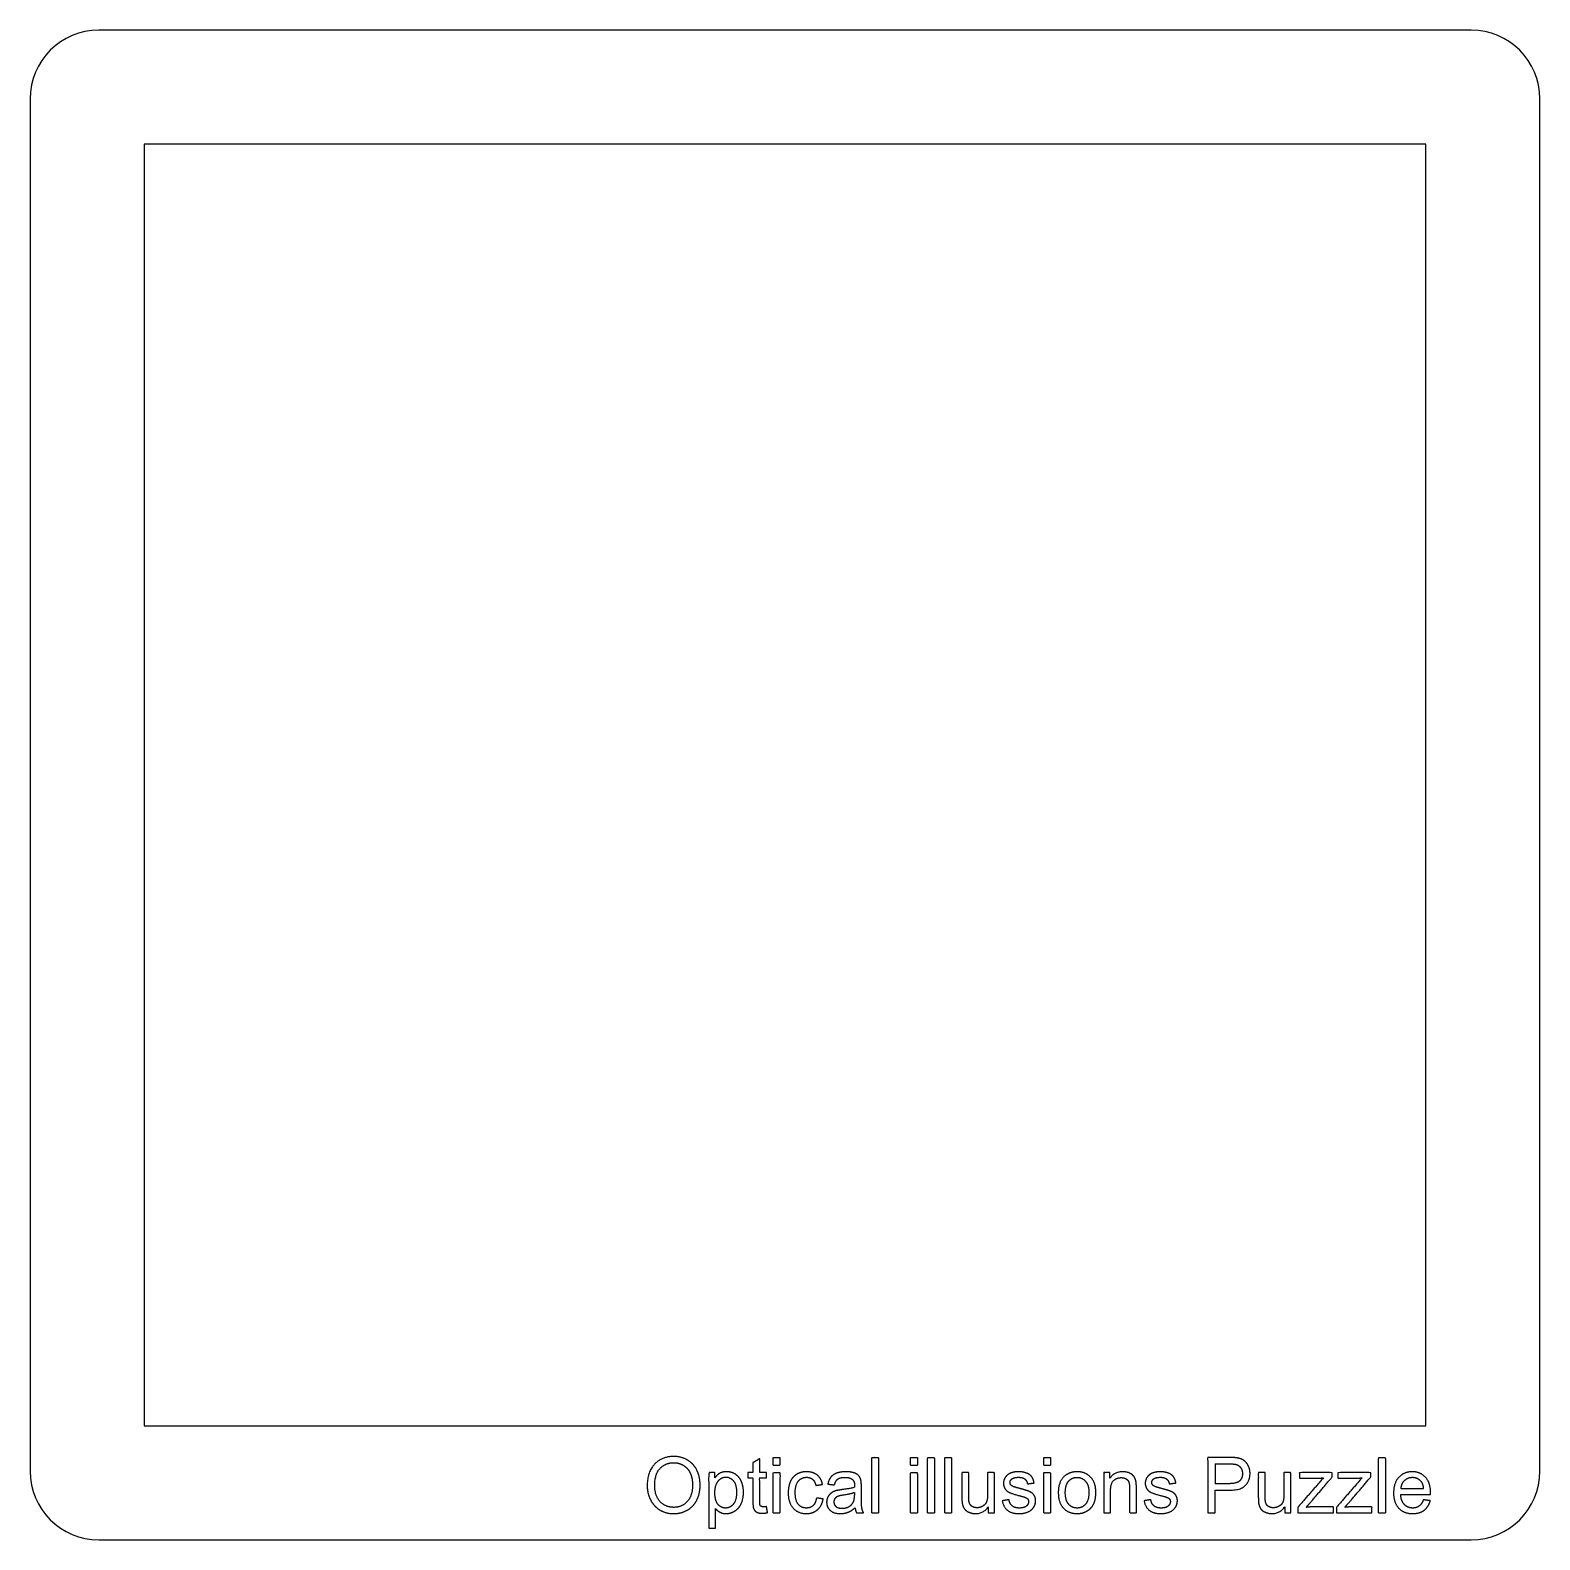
# Model space of a CAD drawing. Header units: millimetres. Extents: x -232 to 386, y -41 to 179.
# Drawn here: x 166 to 386, y -41 to 179 of the extents above; entities that cross this region are included whole.
import ezdxf

# ---------------------------------------------------------------- set-up
doc = ezdxf.new("R2010")
doc.units = ezdxf.units.MM
doc.layers.add('2', color=1, linetype='Continuous', true_color=0xff0000)
doc.layers.add('Layer 1', color=18, linetype='Continuous', true_color=0x000000)

msp = doc.modelspace()

# ---------------------------------------------------------------- linework, layer by layer
at = {"layer": '2'}
msp.add_lwpolyline([(182.61, -24.39), (369.39, -24.39), (369.39, 162.39), (182.61, 162.39)], close=True, dxfattribs=at)
for points in [[(274.28, -30.13), (275.27, -30.13)], [(294.3, -30.13), (295.29, -30.13)], [(313.7, -30.13), (314.69, -30.13)], [(338.68, -29.94), (338.68, -32.82)], [(286.13, -34.12), (286.13, -34.48)], [(274.28, -37.05), (275.27, -37.05)], [(288.65, -37.05), (289.64, -37.05)], [(294.3, -37.05), (295.29, -37.05)], [(296.78, -37.05), (297.77, -37.05)], [(299.28, -37.05), (300.27, -37.05)], [(305.63, -37.05), (306.52, -37.05)], [(313.7, -37.05), (314.69, -37.05)], [(322.46, -37.05), (323.45, -37.05)], [(337.61, -37.05), (338.68, -37.05)], [(348.82, -37.05), (349.71, -37.05)], [(350.74, -37.05), (355.91, -37.05)], [(356.37, -37.05), (361.54, -37.05)], [(362.5, -37.05), (363.49, -37.05)], [(264.88, -39.29), (265.87, -39.29)]]:
    msp.add_lwpolyline(points, dxfattribs=at)
for points, knots in [([(255.92, -33.12), (255.92, -31.12), (257, -29.98), (258.08, -28.85), (259.78, -28.85), (260.9, -28.85), (261.8, -29.38), (262.69, -29.91), (263.16, -30.87), (263.63, -31.82), (263.63, -33.03), (263.63, -34.26), (263.14, -35.22), (262.64, -36.19), (261.74, -36.69), (260.83, -37.19), (259.78, -37.19), (258.64, -37.19), (257.74, -36.64), (256.85, -36.09), (256.38, -35.14), (255.92, -34.18), (255.92, -33.12)], [0, 0, 0, 1, 1, 2, 2, 3, 3, 4, 4, 5, 5, 6, 6, 7, 7, 8, 8, 9, 9, 10, 10, 11, 11, 11]), ([(257.02, -33.14), (257.02, -34.6), (257.81, -35.44), (258.59, -36.27), (259.77, -36.27), (260.98, -36.27), (261.75, -35.43), (262.53, -34.58), (262.53, -33.02), (262.53, -32.04), (262.2, -31.31), (261.87, -30.57), (261.23, -30.17), (260.59, -29.76), (259.79, -29.76), (258.66, -29.76), (257.84, -30.54), (257.02, -31.32), (257.02, -33.14)], [0, 0, 0, 1, 1, 2, 2, 3, 3, 4, 4, 5, 5, 6, 6, 7, 7, 8, 8, 9, 9, 9]), ([(272.31, -35.39), (272.31, -33.69), (272.31, -31.98), (272.81, -31.98), (273.3, -31.98), (273.3, -31.59), (273.3, -31.21), (272.81, -31.21), (272.31, -31.21), (272.31, -30.19), (272.31, -29.17), (271.82, -29.47), (271.32, -29.76), (271.32, -30.49), (271.32, -31.21), (270.96, -31.21), (270.6, -31.21), (270.6, -31.59), (270.6, -31.98), (270.96, -31.98), (271.32, -31.98), (271.32, -33.66), (271.32, -35.34)], [-16, -16, -16, -15, -15, -14, -14, -13, -13, -12, -12, -11, -11, -10, -10, -9, -9, -8, -8, -7, -7, -6, -6, -5, -5, -5]), ([(274.28, -30.13), (274.28, -29.56), (274.28, -28.99), (274.77, -28.99), (275.27, -28.99), (275.27, -29.56), (275.27, -30.13)], [0, 0, 0, 1, 1, 2, 2, 3, 3, 3]), ([(288.65, -37.05), (288.65, -33.02), (288.65, -28.99), (289.14, -28.99), (289.64, -28.99), (289.64, -33.02), (289.64, -37.05)], [0, 0, 0, 1, 1, 2, 2, 3, 3, 3]), ([(294.3, -30.13), (294.3, -29.56), (294.3, -28.99), (294.8, -28.99), (295.29, -28.99), (295.29, -29.56), (295.29, -30.13)], [0, 0, 0, 1, 1, 2, 2, 3, 3, 3]), ([(296.78, -37.05), (296.78, -33.02), (296.78, -28.99), (297.27, -28.99), (297.77, -28.99), (297.77, -33.02), (297.77, -37.05)], [0, 0, 0, 1, 1, 2, 2, 3, 3, 3]), ([(299.28, -37.05), (299.28, -33.02), (299.28, -28.99), (299.78, -28.99), (300.27, -28.99), (300.27, -33.02), (300.27, -37.05)], [0, 0, 0, 1, 1, 2, 2, 3, 3, 3]), ([(313.7, -30.13), (313.7, -29.56), (313.7, -28.99), (314.2, -28.99), (314.69, -28.99), (314.69, -29.56), (314.69, -30.13)], [0, 0, 0, 1, 1, 2, 2, 3, 3, 3]), ([(340.65, -28.99), (339.13, -28.99), (337.61, -28.99), (337.61, -33.02), (337.61, -37.05)], [-2, -2, -2, -1, -1, 0, 0, 0]), ([(340.75, -33.77), (342.46, -33.77), (343.11, -33.06), (343.77, -32.35), (343.77, -31.32), (343.77, -30.72), (343.52, -30.22), (343.28, -29.72), (342.87, -29.44), (342.47, -29.16), (341.88, -29.07), (341.46, -28.99), (340.65, -28.99)], [-8, -8, -8, -7, -7, -6, -6, -5, -5, -4, -4, -3, -3, -2, -2, -2]), ([(340.74, -29.94), (341.47, -29.94), (341.74, -30.01), (342.15, -30.13), (342.41, -30.49), (342.67, -30.85), (342.67, -31.35), (342.67, -32.05), (342.23, -32.44), (341.8, -32.82), (340.76, -32.82)], [-6, -6, -6, -5, -5, -4, -4, -3, -3, -2, -2, -1, -1, -1]), ([(362.5, -37.05), (362.5, -33.02), (362.5, -28.99), (362.99, -28.99), (363.49, -28.99), (363.49, -33.02), (363.49, -37.05)], [0, 0, 0, 1, 1, 2, 2, 3, 3, 3]), ([(265.78, -31.97), (265.78, -31.59), (265.78, -31.21), (265.33, -31.21), (264.88, -31.21), (264.88, -35.25), (264.88, -39.29)], [-3, -3, -3, -2, -2, -1, -1, 0, 0, 0]), ([(265.87, -36.44), (266.12, -36.76), (266.52, -36.97), (266.91, -37.18), (267.4, -37.18), (268.08, -37.18), (268.69, -36.8), (269.31, -36.42), (269.63, -35.7), (269.95, -34.98), (269.95, -34.09), (269.95, -33.25), (269.66, -32.55), (269.37, -31.85), (268.8, -31.46), (268.22, -31.08), (267.48, -31.08), (266.9, -31.08), (266.5, -31.3), (266.1, -31.52), (265.78, -31.97)], [-13, -13, -13, -12, -12, -11, -11, -10, -10, -9, -9, -8, -8, -7, -7, -6, -6, -5, -5, -4, -4, -3, -3, -3]), ([(265.78, -34.16), (265.78, -35.29), (266.23, -35.83), (266.69, -36.37), (267.34, -36.37), (268, -36.37), (268.47, -35.81), (268.94, -35.25), (268.94, -34.08), (268.94, -32.96), (268.48, -32.41), (268.02, -31.85), (267.38, -31.85), (266.75, -31.85), (266.26, -32.44), (265.78, -33.04), (265.78, -34.16)], [0, 0, 0, 1, 1, 2, 2, 3, 3, 4, 4, 5, 5, 6, 6, 7, 7, 8, 8, 8]), ([(274.28, -37.05), (274.28, -34.13), (274.28, -31.21), (274.77, -31.21), (275.27, -31.21), (275.27, -34.13), (275.27, -37.05)], [0, 0, 0, 1, 1, 2, 2, 3, 3, 3]), ([(281.46, -32.93), (281.29, -32.04), (280.69, -31.56), (280.08, -31.08), (279.13, -31.08), (278.38, -31.08), (277.74, -31.43), (277.1, -31.79), (276.79, -32.5), (276.47, -33.21), (276.47, -34.15), (276.47, -35.61), (277.2, -36.4), (277.93, -37.18), (279.13, -37.18), (280.08, -37.18), (280.74, -36.61), (281.4, -36.04), (281.56, -35.04)], [-18, -18, -18, -17, -17, -16, -16, -15, -15, -14, -14, -13, -13, -12, -12, -11, -11, -10, -10, -9, -9, -9]), ([(280.58, -34.91), (280.48, -35.65), (280.09, -36.01), (279.7, -36.37), (279.12, -36.37), (278.39, -36.37), (277.94, -35.83), (277.49, -35.3), (277.49, -34.12), (277.49, -32.96), (277.96, -32.43), (278.42, -31.89), (279.17, -31.89), (279.67, -31.89), (280.02, -32.19), (280.36, -32.49), (280.5, -33.07)], [-27, -27, -27, -26, -26, -25, -25, -24, -24, -23, -23, -22, -22, -21, -21, -20, -20, -19, -19, -19]), ([(283.21, -33.01), (283.37, -32.39), (283.7, -32.14), (284.03, -31.9), (284.73, -31.9), (285.48, -31.9), (285.86, -32.23), (286.14, -32.48), (286.14, -33.09), (286.14, -33.14), (286.13, -33.34), (285.57, -33.54), (284.37, -33.68), (283.78, -33.76), (283.49, -33.83), (283.09, -33.94), (282.78, -34.16), (282.46, -34.37), (282.26, -34.73), (282.07, -35.08), (282.07, -35.51), (282.07, -36.24), (282.59, -36.71), (283.1, -37.18), (284.07, -37.18), (284.65, -37.18), (285.16, -36.99), (285.67, -36.8), (286.22, -36.33)], [-15, -15, -15, -14, -14, -13, -13, -12, -12, -11, -11, -10, -10, -9, -9, -8, -8, -7, -7, -6, -6, -5, -5, -4, -4, -3, -3, -2, -2, -1, -1, -1]), ([(287.13, -33.28), (287.13, -32.62), (287.08, -32.37), (287, -31.96), (286.78, -31.7), (286.56, -31.43), (286.09, -31.25), (285.62, -31.08), (284.87, -31.08), (284.12, -31.08), (283.55, -31.28), (282.98, -31.49), (282.67, -31.87), (282.37, -32.25), (282.24, -32.88)], [-23, -23, -23, -22, -22, -21, -21, -20, -20, -19, -19, -18, -18, -17, -17, -16, -16, -16]), ([(294.3, -37.05), (294.3, -34.13), (294.3, -31.21), (294.8, -31.21), (295.29, -31.21), (295.29, -34.13), (295.29, -37.05)], [0, 0, 0, 1, 1, 2, 2, 3, 3, 3]), ([(302.77, -34.45), (302.77, -32.83), (302.77, -31.21), (302.28, -31.21), (301.78, -31.21), (301.78, -33.02), (301.78, -34.83)], [-9, -9, -9, -8, -8, -7, -7, -6, -6, -6]), ([(306.52, -37.05), (306.52, -34.13), (306.52, -31.21), (306.02, -31.21), (305.53, -31.21), (305.53, -32.77), (305.53, -34.34)], [-18, -18, -18, -17, -17, -16, -16, -15, -15, -15]), ([(307.67, -35.31), (307.84, -36.24), (308.43, -36.71), (309.03, -37.18), (310.17, -37.18), (310.86, -37.18), (311.4, -36.94), (311.94, -36.7), (312.23, -36.27), (312.52, -35.83), (312.52, -35.33), (312.52, -34.83), (312.29, -34.49), (312.05, -34.15), (311.63, -33.97), (311.22, -33.79), (310.17, -33.51), (309.44, -33.31), (309.29, -33.26), (309.04, -33.15), (308.91, -32.99), (308.79, -32.84), (308.79, -32.65), (308.79, -32.34), (309.08, -32.12), (309.38, -31.89), (310.06, -31.89), (310.64, -31.89), (310.95, -32.14), (311.27, -32.4), (311.33, -32.85)], [-48, -48, -48, -47, -47, -46, -46, -45, -45, -44, -44, -43, -43, -42, -42, -41, -41, -40, -40, -39, -39, -38, -38, -37, -37, -36, -36, -35, -35, -34, -34, -33, -33, -33]), ([(312.3, -32.72), (312.21, -32.15), (311.96, -31.81), (311.71, -31.47), (311.19, -31.28), (310.67, -31.08), (309.99, -31.08), (309.53, -31.08), (309.13, -31.2), (308.73, -31.31), (308.5, -31.49), (308.19, -31.7), (308.02, -32.04), (307.84, -32.37), (307.84, -32.76), (307.84, -33.19), (308.05, -33.54), (308.27, -33.9), (308.69, -34.1), (309.11, -34.3), (310.2, -34.58), (311.01, -34.78), (311.21, -34.91), (311.5, -35.1), (311.5, -35.44), (311.5, -35.81), (311.17, -36.09), (310.84, -36.37), (310.16, -36.37), (309.49, -36.37), (309.11, -36.05), (308.73, -35.74), (308.65, -35.15)], [-32, -32, -32, -31, -31, -30, -30, -29, -29, -28, -28, -27, -27, -26, -26, -25, -25, -24, -24, -23, -23, -22, -22, -21, -21, -20, -20, -19, -19, -18, -18, -17, -17, -16, -16, -16]), ([(313.7, -37.05), (313.7, -34.13), (313.7, -31.21), (314.2, -31.21), (314.69, -31.21), (314.69, -34.13), (314.69, -37.05)], [0, 0, 0, 1, 1, 2, 2, 3, 3, 3]), ([(315.83, -34.13), (315.83, -32.51), (316.73, -31.73), (317.49, -31.08), (318.57, -31.08), (319.77, -31.08), (320.54, -31.87), (321.3, -32.66), (321.3, -34.05), (321.3, -35.17), (320.96, -35.82), (320.63, -36.47), (319.98, -36.82), (319.33, -37.18), (318.57, -37.18), (317.34, -37.18), (316.59, -36.4), (315.83, -35.61), (315.83, -34.13)], [0, 0, 0, 1, 1, 2, 2, 3, 3, 4, 4, 5, 5, 6, 6, 7, 7, 8, 8, 9, 9, 9]), ([(316.85, -34.13), (316.85, -35.25), (317.34, -35.81), (317.83, -36.37), (318.57, -36.37), (319.31, -36.37), (319.8, -35.81), (320.29, -35.25), (320.29, -34.1), (320.29, -33.01), (319.79, -32.46), (319.3, -31.9), (318.57, -31.9), (317.83, -31.9), (317.34, -32.45), (316.85, -33.01), (316.85, -34.13)], [0, 0, 0, 1, 1, 2, 2, 3, 3, 4, 4, 5, 5, 6, 6, 7, 7, 8, 8, 8]), ([(323.35, -32.04), (323.35, -31.63), (323.35, -31.21), (322.91, -31.21), (322.46, -31.21), (322.46, -34.13), (322.46, -37.05)], [-3, -3, -3, -2, -2, -1, -1, 0, 0, 0]), ([(327.21, -33.46), (327.21, -32.77), (327.15, -32.5), (327.07, -32.07), (326.85, -31.77), (326.63, -31.46), (326.18, -31.27), (325.74, -31.08), (325.21, -31.08), (324, -31.08), (323.35, -32.04)], [-8, -8, -8, -7, -7, -6, -6, -5, -5, -4, -4, -3, -3, -3]), ([(323.45, -33.86), (323.45, -32.74), (323.91, -32.34), (324.37, -31.94), (325, -31.94), (325.4, -31.94), (325.69, -32.11), (325.99, -32.29), (326.1, -32.59), (326.22, -32.89), (326.22, -33.5)], [-16, -16, -16, -15, -15, -14, -14, -13, -13, -12, -12, -11, -11, -11]), ([(328.33, -35.31), (328.5, -36.24), (329.09, -36.71), (329.69, -37.18), (330.83, -37.18), (331.51, -37.18), (332.06, -36.94), (332.6, -36.7), (332.89, -36.27), (333.18, -35.83), (333.18, -35.33), (333.18, -34.83), (332.94, -34.49), (332.71, -34.15), (332.29, -33.97), (331.88, -33.79), (330.83, -33.51), (330.1, -33.31), (329.95, -33.26), (329.69, -33.15), (329.57, -32.99), (329.45, -32.84), (329.45, -32.65), (329.45, -32.34), (329.74, -32.12), (330.04, -31.89), (330.72, -31.89), (331.29, -31.89), (331.61, -32.14), (331.93, -32.4), (331.99, -32.85)], [-48, -48, -48, -47, -47, -46, -46, -45, -45, -44, -44, -43, -43, -42, -42, -41, -41, -40, -40, -39, -39, -38, -38, -37, -37, -36, -36, -35, -35, -34, -34, -33, -33, -33]), ([(332.96, -32.72), (332.87, -32.15), (332.62, -31.81), (332.37, -31.47), (331.85, -31.28), (331.33, -31.08), (330.65, -31.08), (330.19, -31.08), (329.79, -31.2), (329.39, -31.31), (329.16, -31.49), (328.85, -31.7), (328.67, -32.04), (328.5, -32.37), (328.5, -32.76), (328.5, -33.19), (328.71, -33.54), (328.93, -33.9), (329.35, -34.1), (329.77, -34.3), (330.86, -34.58), (331.67, -34.78), (331.87, -34.91), (332.16, -35.1), (332.16, -35.44), (332.16, -35.81), (331.83, -36.09), (331.5, -36.37), (330.82, -36.37), (330.15, -36.37), (329.77, -36.05), (329.39, -35.74), (329.31, -35.15)], [-32, -32, -32, -31, -31, -30, -30, -29, -29, -28, -28, -27, -27, -26, -26, -25, -25, -24, -24, -23, -23, -22, -22, -21, -21, -20, -20, -19, -19, -18, -18, -17, -17, -16, -16, -16]), ([(345.97, -34.45), (345.97, -32.83), (345.97, -31.21), (345.47, -31.21), (344.98, -31.21), (344.98, -33.02), (344.98, -34.83)], [-9, -9, -9, -8, -8, -7, -7, -6, -6, -6]), ([(349.71, -37.05), (349.71, -34.13), (349.71, -31.21), (349.21, -31.21), (348.72, -31.21), (348.72, -32.77), (348.72, -34.34)], [-18, -18, -18, -17, -17, -16, -16, -15, -15, -15]), ([(354.46, -31.98), (352.6, -34.11), (350.74, -36.25), (350.74, -36.65), (350.74, -37.05)], [-2, -2, -2, -1, -1, 0, 0, 0]), ([(351.96, -36.25), (352.26, -35.91), (352.57, -35.57), (354.15, -33.72), (355.73, -31.86), (355.73, -31.54), (355.73, -31.21), (353.34, -31.21), (350.96, -31.21), (350.96, -31.61), (350.96, -32.01), (352.15, -32.01), (353.34, -32.01)], [-9, -9, -9, -8, -8, -7, -7, -6, -6, -5, -5, -4, -4, -3, -3, -3]), ([(360.09, -31.98), (358.23, -34.11), (356.37, -36.25), (356.37, -36.65), (356.37, -37.05)], [-2, -2, -2, -1, -1, 0, 0, 0]), ([(357.59, -36.25), (357.89, -35.91), (358.2, -35.57), (359.78, -33.72), (361.36, -31.86), (361.36, -31.54), (361.36, -31.21), (358.98, -31.21), (356.59, -31.21), (356.59, -31.61), (356.59, -32.01), (357.78, -32.01), (358.97, -32.01)], [-9, -9, -9, -8, -8, -7, -7, -6, -6, -5, -5, -4, -4, -3, -3, -3]), ([(370.07, -34.38), (370.08, -34.21), (370.08, -34.12), (370.08, -32.67), (369.33, -31.88), (368.59, -31.08), (367.42, -31.08), (366.21, -31.08), (365.45, -31.89), (364.69, -32.71), (364.69, -34.18), (364.69, -35.6), (365.44, -36.39), (366.19, -37.18), (367.48, -37.18), (368.49, -37.18), (369.15, -36.69), (369.8, -36.19), (370.04, -35.3)], [-14, -14, -14, -13, -13, -12, -12, -11, -11, -10, -10, -9, -9, -8, -8, -7, -7, -6, -6, -5, -5, -5]), ([(365.77, -33.57), (365.82, -32.8), (366.29, -32.35), (366.75, -31.89), (367.43, -31.89), (368.19, -31.89), (368.66, -32.46), (368.97, -32.83), (369.03, -33.57)], [-5, -5, -5, -4, -4, -3, -3, -2, -2, -1, -1, -1]), ([(286.13, -34.12), (285.59, -34.34), (284.52, -34.49), (283.91, -34.58), (283.65, -34.69), (283.4, -34.8), (283.26, -35.01), (283.13, -35.22), (283.13, -35.48), (283.13, -35.88), (283.42, -36.14), (283.72, -36.41), (284.3, -36.41), (284.87, -36.41), (285.32, -36.16), (285.76, -35.91), (285.97, -35.47), (286.13, -35.14), (286.13, -34.48)], [0, 0, 0, 1, 1, 2, 2, 3, 3, 4, 4, 5, 5, 6, 6, 7, 7, 8, 8, 9, 9, 9]), ([(287.45, -37.05), (287.26, -36.71), (287.2, -36.35), (287.13, -35.98), (287.13, -34.6)], [-26, -26, -26, -25, -25, -24, -24, -24]), ([(301.78, -34.83), (301.78, -35.46), (301.84, -35.75), (301.93, -36.19), (302.15, -36.49), (302.37, -36.79), (302.81, -36.98), (303.26, -37.18), (303.78, -37.18), (304.95, -37.18), (305.63, -36.19)], [-6, -6, -6, -5, -5, -4, -4, -3, -3, -2, -2, -1, -1, -1]), ([(305.53, -34.34), (305.53, -35.09), (305.36, -35.48), (305.2, -35.87), (304.81, -36.1), (304.42, -36.33), (303.98, -36.33), (303.53, -36.33), (303.23, -36.11), (302.93, -35.88), (302.83, -35.49), (302.77, -35.22), (302.77, -34.45)], [-15, -15, -15, -14, -14, -13, -13, -12, -12, -11, -11, -10, -10, -9, -9, -9]), ([(326.22, -33.5), (326.22, -35.27), (326.22, -37.05), (326.71, -37.05), (327.21, -37.05), (327.21, -35.25), (327.21, -33.46)], [-11, -11, -11, -10, -10, -9, -9, -8, -8, -8]), ([(338.68, -37.05), (338.68, -35.41), (338.68, -33.77), (339.71, -33.77), (340.75, -33.77)], [-10, -10, -10, -9, -9, -8, -8, -8]), ([(344.98, -34.83), (344.98, -35.46), (345.04, -35.75), (345.12, -36.19), (345.34, -36.49), (345.56, -36.79), (346.01, -36.98), (346.45, -37.18), (346.97, -37.18), (348.14, -37.18), (348.82, -36.19)], [-6, -6, -6, -5, -5, -4, -4, -3, -3, -2, -2, -1, -1, -1]), ([(348.72, -34.34), (348.72, -35.09), (348.56, -35.48), (348.4, -35.87), (348.01, -36.1), (347.61, -36.33), (347.17, -36.33), (346.72, -36.33), (346.42, -36.11), (346.12, -35.88), (346.03, -35.49), (345.97, -35.22), (345.97, -34.45)], [-15, -15, -15, -14, -14, -13, -13, -12, -12, -11, -11, -10, -10, -9, -9, -9]), ([(369.02, -35.17), (368.8, -35.8), (368.41, -36.08), (368.03, -36.37), (367.48, -36.37), (366.75, -36.37), (366.26, -35.86), (365.77, -35.35), (365.72, -34.38)], [-19, -19, -19, -18, -18, -17, -17, -16, -16, -15, -15, -15]), ([(271.32, -35.34), (271.32, -36.23), (271.45, -36.51), (271.57, -36.79), (271.86, -36.96), (272.16, -37.13), (272.7, -37.13), (273.03, -37.13), (273.45, -37.04)], [-5, -5, -5, -4, -4, -3, -3, -2, -2, -1, -1, -1]), ([(273.3, -36.16), (273.04, -36.2), (272.87, -36.2), (272.65, -36.2), (272.53, -36.13), (272.41, -36.06), (272.36, -35.94), (272.31, -35.82), (272.31, -35.39)], [-20, -20, -20, -19, -19, -18, -18, -17, -17, -16, -16, -16]), ([(355.91, -37.05), (355.91, -36.62), (355.91, -36.2), (354.56, -36.2), (353.21, -36.2)], [-12, -12, -12, -11, -11, -10, -10, -10]), ([(361.54, -37.05), (361.54, -36.62), (361.54, -36.2), (360.19, -36.2), (358.84, -36.2)], [-12, -12, -12, -11, -11, -10, -10, -10])]:
    msp.add_open_spline(points, degree=2, knots=knots, dxfattribs=at)
for points in [[(338.68, -29.94), (339.71, -29.94), (340.74, -29.94)], [(280.5, -33.07), (280.98, -33), (281.46, -32.93)], [(282.24, -32.88), (282.72, -32.94), (283.21, -33.01)], [(311.33, -32.85), (311.82, -32.78), (312.3, -32.72)], [(331.99, -32.85), (332.48, -32.78), (332.96, -32.72)], [(340.76, -32.82), (339.72, -32.82), (338.68, -32.82)], [(353.34, -32.01), (353.82, -32.01), (354.46, -31.98)], [(358.97, -32.01), (359.45, -32.01), (360.09, -31.98)], [(281.56, -35.04), (281.07, -34.97), (280.58, -34.91)], [(287.13, -34.6), (287.13, -33.94), (287.13, -33.28)], [(308.65, -35.15), (308.16, -35.23), (307.67, -35.31)], [(323.45, -37.05), (323.45, -35.46), (323.45, -33.86)], [(329.31, -35.15), (328.82, -35.23), (328.33, -35.31)], [(365.72, -34.38), (367.89, -34.38), (370.07, -34.38)], [(369.03, -33.57), (367.4, -33.57), (365.77, -33.57)], [(370.04, -35.3), (369.53, -35.23), (369.02, -35.17)], [(265.87, -39.29), (265.87, -37.87), (265.87, -36.44)], [(273.45, -37.04), (273.38, -36.6), (273.3, -36.16)], [(286.22, -36.33), (286.26, -36.74), (286.41, -37.05)], [(286.41, -37.05), (286.93, -37.05), (287.45, -37.05)], [(305.63, -36.19), (305.63, -36.62), (305.63, -37.05)], [(348.82, -36.19), (348.82, -36.62), (348.82, -37.05)], [(353.21, -36.2), (352.62, -36.2), (351.96, -36.25)], [(358.84, -36.2), (358.25, -36.2), (357.59, -36.25)]]:
    msp.add_open_spline(points, degree=2, dxfattribs=at)
at = {"layer": 'Layer 1'}
for points in [[(376, 179), (176, 179)], [(166, 169), (166, -31)], [(386, -31), (386, 169)], [(176, -41), (376, -41)]]:
    msp.add_lwpolyline(points, dxfattribs=at)
for centre, start, end in [((176, 169), 90, 180), ((376, 169), 0, 90), ((176, -31), 180, 270), ((376, -31), 270, 360)]:
    msp.add_arc(centre, 10, start, end, dxfattribs=at)

doc.saveas('drawing.dxf')
